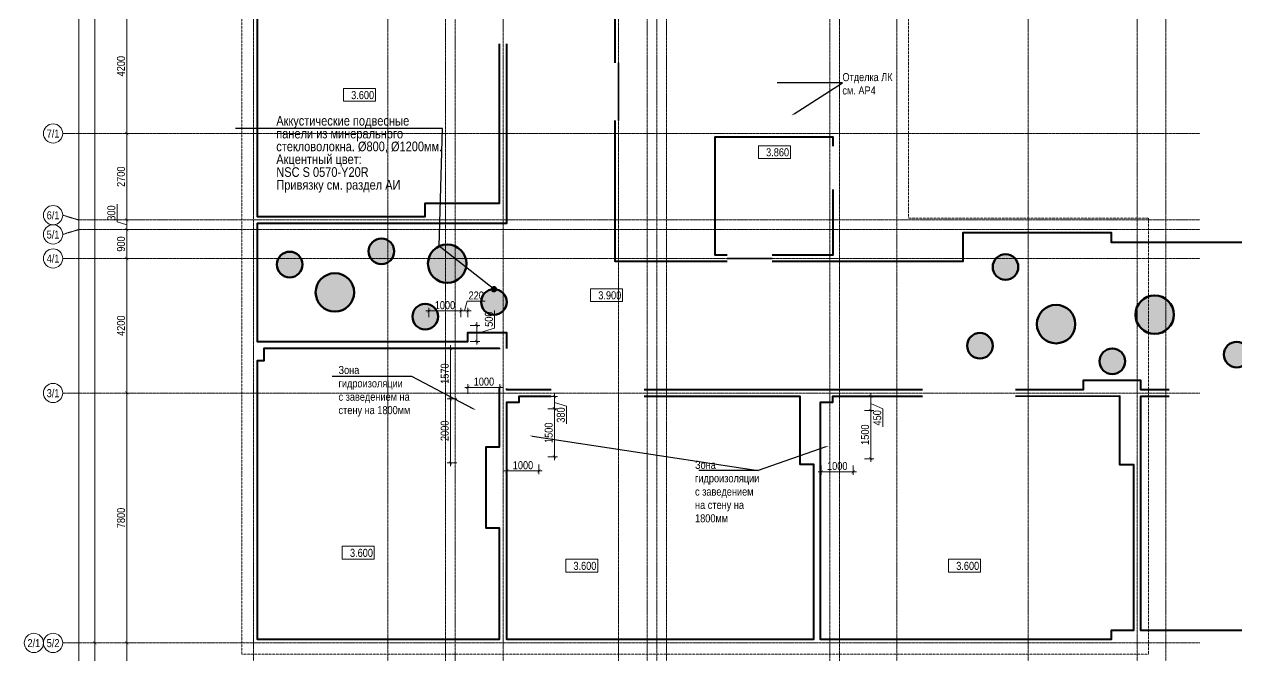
# Model space of a CAD drawing. Header units: millimetres. Extents: x -328335 to 1212475, y -208171 to 164144.
# Drawn here: x -7155 to 30710, y 13101 to 32808 of the extents above; entities that cross this region are included whole.
import ezdxf
from ezdxf import colors
from ezdxf.entities.mleader import LeaderData, LeaderLine
from ezdxf.enums import TextEntityAlignment as Align
from ezdxf.math import Vec2, Vec3

# ---------------------------------------------------------------- set-up
doc = ezdxf.new("R2010")
doc.units = ezdxf.units.MM
doc.header["$LTSCALE"] = 0.5
doc.linetypes.add('CENTER2', pattern=[28.575, 19.05, -3.175, 3.175, -3.175])
doc.linetypes.add('DASHED', pattern=[19.05, 12.7, -6.35])
doc.layers.get('Defpoints').update_dxf_attribs({"color": 140})
for name, color, linetype, lineweight in [('АИ_Плинтус', 3, 'Continuous', 9), ('АИ_Полы', 1, 'Continuous', 9), ('АИ_Полы_размеры', 7, 'Continuous', 5), ('АР6_потолок_отм', 5, 'Continuous', 5), ('АЦ_Бафы', 8, 'Continuous', 0), ('АЦ_Выноски', 7, 'Continuous', 5), ('АЦ_Стены', 8, 'Continuous', 70), ('РД_Оси_размер', 8, 'Continuous', 0)]:
    doc.layers.add(name, color=color, linetype=linetype, lineweight=lineweight)
doc.layers.add('АИ_Т_Профиль', color=2, linetype='Continuous', lineweight=40, true_color=0xffff00)
doc.layers.add('РД_Оси_100', color=7, linetype='Continuous', lineweight=0, true_color=0x525252)
doc.layers.add('АР_Делит', color=120, linetype='Continuous', lineweight=0, plot=False)
doc.styles.add('Arial_Narrow_08', font='ARIALN.TTF', dxfattribs={"width": 0.8})
doc.styles.add('style1', font='ARIALN.TTF')
doc.styles.add('ккк', font='isocpeur.ttf', dxfattribs={"width": 0.85, "oblique": 15})
doc.dimstyles.new('Dim100_ареал', dxfattribs={"dimscale": 100, "dimtxt": 2.5, "dimasz": 1, "dimexe": 1, "dimexo": 1, "dimgap": 0.5, "dimtad": 1, "dimzin": 12, "dimdsep": 46, "dimtxsty": 'style1', "dimblk": 'ARCHTICK', "dimcen": 1, "dimdle": 1, "dimaunit": 1, "dimadec": 0, "dimazin": 3, "dimtfac": 1, "dimtmove": 1, "dimatfit": 3, "dimldrblk": 'OPEN30', "dimfxl": 2, "dimfxlon": 1, "dimtolj": 1, "dimtzin": 0, "dimlwd": 5, "dimlwe": 5, "dimarcsym": 0})

# ---------------------------------------------------------------- blocks, each defined once
blk = doc.blocks.new('A-iden')
at = {"linetype": 'Continuous', "lineweight": 5}
blk.add_circle((0, -4), 3, dxfattribs=at)
at = {"color": 0, "linetype": 'Continuous', "lineweight": 20, "style": 'ккк', "width": 0.85}
blk.add_attdef('ID', text='', height=4, dxfattribs=at).set_placement((0.31, -3.85), align=Align.MIDDLE_CENTER)
blk = doc.blocks.new('_ArchTick')
at = {"color": 0, "linetype": 'ByBlock', "const_width": 0.15}
blk.add_lwpolyline([(-0.5, -0.5), (0.5, 0.5)], dxfattribs=at)
blk = doc.blocks.new('*D527')
at = {"layer": 'Defpoints', "color": 0, "transparency": 16777216}
for p in [(-5455, 134700), (-2955, 134700), (-2955, 0)]:
    blk.add_point(p, dxfattribs=at)
at = {"layer": 'РД_Оси_размер', "color": 0, "lineweight": 5, "transparency": 16777216}
for p, q in [((-5455, -100), (-5455, 134800)), ((-5255, 134700), (-5555, 134700)), ((-5255, 0), (-5555, 0))]:
    blk.add_line(p, q, dxfattribs=at)
at = {"layer": 'РД_Оси_размер', "color": 0, "lineweight": 5, "transparency": 16777216, "xscale": 100, "yscale": 100, "zscale": 100}
for p, rotation in [((-5455, 134700), 90), ((-5455, 0), 270)]:
    blk.add_blockref('_ArchTick', p, dxfattribs=dict(at, rotation=rotation))
at = {"layer": 'РД_Оси_размер', "color": 0, "transparency": 16777216, "insert": (-5633, 67350), "char_height": 250, "attachment_point": 5, "rotation": 90, "style": 'style1'}
blk.add_mtext('\\A1;134700', dxfattribs=at)
blk = doc.blocks.new('_Open30')
at = {"color": 0, "linetype": 'ByBlock', "lineweight": -2}
for p, q in [((-1, 0.27), (0, 0)), ((0, 0), (-1, -0.27)), ((0, 0), (-1, 0))]:
    blk.add_line(p, q, dxfattribs=at)
blk = doc.blocks.new('*D576')
at = {"layer": 'Defpoints', "color": 0, "transparency": 16777216}
for p in [(-3955, 13500), (-3220, 13500), (-2955, 0)]:
    blk.add_point(p, dxfattribs=at)
at = {"layer": 'РД_Оси_размер', "color": 0, "lineweight": 5, "transparency": 16777216}
for p, q in [((-3755, 13500), (-4055, 13500)), ((-3955, -100), (-3955, 13600)), ((-3755, 0), (-4055, 0))]:
    blk.add_line(p, q, dxfattribs=at)
at = {"layer": 'РД_Оси_размер', "color": 0, "lineweight": 5, "transparency": 16777216, "xscale": 100, "yscale": 100, "zscale": 100}
for p, rotation in [((-3955, 13500), 90), ((-3955, 0), 270)]:
    blk.add_blockref('_ArchTick', p, dxfattribs=dict(at, rotation=rotation))
at = {"layer": 'РД_Оси_размер', "color": 0, "transparency": 16777216, "insert": (-4133, 6750), "char_height": 250, "attachment_point": 5, "rotation": 90, "style": 'style1'}
blk.add_mtext('\\A1;13500', dxfattribs=at)
blk = doc.blocks.new('*D577')
at = {"layer": 'Defpoints', "color": 0, "transparency": 16777216}
for p in [(-3955, 21300), (-2955, 21300), (-3220, 13500)]:
    blk.add_point(p, dxfattribs=at)
at = {"layer": 'РД_Оси_размер', "color": 0, "lineweight": 5, "transparency": 16777216}
for p, q in [((-3755, 21300), (-4055, 21300)), ((-3955, 13400), (-3955, 21400)), ((-3755, 13500), (-4055, 13500))]:
    blk.add_line(p, q, dxfattribs=at)
at = {"layer": 'РД_Оси_размер', "color": 0, "lineweight": 5, "transparency": 16777216, "xscale": 100, "yscale": 100, "zscale": 100}
for p, rotation in [((-3955, 21300), 90), ((-3955, 13500), 270)]:
    blk.add_blockref('_ArchTick', p, dxfattribs=dict(at, rotation=rotation))
at = {"layer": 'РД_Оси_размер', "color": 0, "transparency": 16777216, "insert": (-4133, 17400), "char_height": 250, "attachment_point": 5, "rotation": 90, "style": 'style1'}
blk.add_mtext('\\A1;7800', dxfattribs=at)
blk = doc.blocks.new('*D528')
at = {"layer": 'Defpoints', "color": 0, "transparency": 16777216}
for p in [(-3955, 25500), (-2955, 25500), (-2955, 21300)]:
    blk.add_point(p, dxfattribs=at)
at = {"layer": 'РД_Оси_размер', "color": 0, "lineweight": 5, "transparency": 16777216}
for p, q in [((-3755, 25500), (-4055, 25500)), ((-3955, 21200), (-3955, 25600)), ((-3755, 21300), (-4055, 21300))]:
    blk.add_line(p, q, dxfattribs=at)
at = {"layer": 'РД_Оси_размер', "color": 0, "lineweight": 5, "transparency": 16777216, "xscale": 100, "yscale": 100, "zscale": 100}
for p, rotation in [((-3955, 25500), 90), ((-3955, 21300), 270)]:
    blk.add_blockref('_ArchTick', p, dxfattribs=dict(at, rotation=rotation))
at = {"layer": 'РД_Оси_размер', "color": 0, "transparency": 16777216, "insert": (-4133, 23400), "char_height": 250, "attachment_point": 5, "rotation": 90, "style": 'style1'}
blk.add_mtext('\\A1;4200', dxfattribs=at)
blk = doc.blocks.new('*D529')
at = {"layer": 'Defpoints', "color": 0, "transparency": 16777216}
for p in [(-3955, 26400), (-2955, 26400), (-2955, 25500)]:
    blk.add_point(p, dxfattribs=at)
at = {"layer": 'РД_Оси_размер', "color": 0, "lineweight": 5, "transparency": 16777216}
for p, q in [((-3755, 26400), (-4055, 26400)), ((-3955, 25400), (-3955, 26500)), ((-3755, 25500), (-4055, 25500))]:
    blk.add_line(p, q, dxfattribs=at)
at = {"layer": 'РД_Оси_размер', "color": 0, "lineweight": 5, "transparency": 16777216, "xscale": 100, "yscale": 100, "zscale": 100}
for p, rotation in [((-3955, 26400), 90), ((-3955, 25500), 270)]:
    blk.add_blockref('_ArchTick', p, dxfattribs=dict(at, rotation=rotation))
at = {"layer": 'РД_Оси_размер', "color": 0, "transparency": 16777216, "insert": (-4133, 25950), "char_height": 250, "attachment_point": 5, "rotation": 90, "style": 'style1'}
blk.add_mtext('\\A1;900', dxfattribs=at)
blk = doc.blocks.new('*D530')
at = {"layer": 'Defpoints', "color": 0, "transparency": 16777216}
for p in [(-3955, 26700), (-2955, 26700), (-2955, 26400)]:
    blk.add_point(p, dxfattribs=at)
at = {"layer": 'РД_Оси_размер', "color": 0, "lineweight": 5, "transparency": 16777216}
for p, q in [((-4258, 26641), (-4258, 27193)), ((-3955, 26550), (-4258, 26641)), ((-3755, 26700), (-4055, 26700)), ((-3955, 26300), (-3955, 26800)), ((-3755, 26400), (-4055, 26400))]:
    blk.add_line(p, q, dxfattribs=at)
at = {"layer": 'РД_Оси_размер', "color": 0, "lineweight": 5, "transparency": 16777216, "xscale": 100, "yscale": 100, "zscale": 100}
for p, rotation in [((-3955, 26700), 90), ((-3955, 26400), 270)]:
    blk.add_blockref('_ArchTick', p, dxfattribs=dict(at, rotation=rotation))
at = {"layer": 'РД_Оси_размер', "color": 0, "transparency": 16777216, "insert": (-4435, 26917), "char_height": 250, "attachment_point": 5, "rotation": 90, "style": 'style1'}
blk.add_mtext('\\A1;300', dxfattribs=at)
blk = doc.blocks.new('*D531')
at = {"layer": 'Defpoints', "color": 0, "transparency": 16777216}
for p in [(-3955, 29400), (-2955, 29400), (-2955, 26700)]:
    blk.add_point(p, dxfattribs=at)
at = {"layer": 'РД_Оси_размер', "color": 0, "lineweight": 5, "transparency": 16777216}
for p, q in [((-3755, 29400), (-4055, 29400)), ((-3955, 26600), (-3955, 29500)), ((-3755, 26700), (-4055, 26700))]:
    blk.add_line(p, q, dxfattribs=at)
at = {"layer": 'РД_Оси_размер', "color": 0, "lineweight": 5, "transparency": 16777216, "xscale": 100, "yscale": 100, "zscale": 100}
for p, rotation in [((-3955, 29400), 90), ((-3955, 26700), 270)]:
    blk.add_blockref('_ArchTick', p, dxfattribs=dict(at, rotation=rotation))
at = {"layer": 'РД_Оси_размер', "color": 0, "transparency": 16777216, "insert": (-4133, 28050), "char_height": 250, "attachment_point": 5, "rotation": 90, "style": 'style1'}
blk.add_mtext('\\A1;2700', dxfattribs=at)
blk = doc.blocks.new('*D532')
at = {"layer": 'Defpoints', "color": 0, "transparency": 16777216}
for p in [(-3955, 33600), (-2955, 33600), (-2955, 29400)]:
    blk.add_point(p, dxfattribs=at)
at = {"layer": 'РД_Оси_размер', "color": 0, "lineweight": 5, "transparency": 16777216}
for p, q in [((-3955, 29300), (-3955, 33700)), ((-3755, 33600), (-4055, 33600)), ((-3755, 29400), (-4055, 29400))]:
    blk.add_line(p, q, dxfattribs=at)
at = {"layer": 'РД_Оси_размер', "color": 0, "lineweight": 5, "transparency": 16777216, "xscale": 100, "yscale": 100, "zscale": 100}
for p, rotation in [((-3955, 33600), 90), ((-3955, 29400), 270)]:
    blk.add_blockref('_ArchTick', p, dxfattribs=dict(at, rotation=rotation))
at = {"layer": 'РД_Оси_размер', "color": 0, "transparency": 16777216, "insert": (-4133, 31500), "char_height": 250, "attachment_point": 5, "rotation": 90, "style": 'style1'}
blk.add_mtext('\\A1;4200', dxfattribs=at)
blk = doc.blocks.new('*D568')
at = {"layer": 'Defpoints', "color": 0, "transparency": 16777216}
for p in [(-4955, 13500), (-2955, 13500), (-2955, 0)]:
    blk.add_point(p, dxfattribs=at)
at = {"layer": 'РД_Оси_размер', "color": 0, "lineweight": 5, "transparency": 16777216}
for p, q in [((-4755, 13500), (-5055, 13500)), ((-4955, -100), (-4955, 13600)), ((-4755, 0), (-5055, 0))]:
    blk.add_line(p, q, dxfattribs=at)
at = {"layer": 'РД_Оси_размер', "color": 0, "lineweight": 5, "transparency": 16777216, "xscale": 100, "yscale": 100, "zscale": 100}
for p, rotation in [((-4955, 13500), 90), ((-4955, 0), 270)]:
    blk.add_blockref('_ArchTick', p, dxfattribs=dict(at, rotation=rotation))
at = {"layer": 'РД_Оси_размер', "color": 0, "transparency": 16777216, "insert": (-5133, 6750), "char_height": 250, "attachment_point": 5, "rotation": 90, "style": 'style1'}
blk.add_mtext('\\A1;13500', dxfattribs=at)
blk = doc.blocks.new('*D569')
at = {"layer": 'Defpoints', "color": 0, "transparency": 16777216}
for p in [(-4955, 63900), (-2955, 63900), (-2955, 13500)]:
    blk.add_point(p, dxfattribs=at)
at = {"layer": 'РД_Оси_размер', "color": 0, "lineweight": 5, "transparency": 16777216}
for p, q in [((-4955, 13400), (-4955, 64000)), ((-4755, 63900), (-5055, 63900)), ((-4755, 13500), (-5055, 13500))]:
    blk.add_line(p, q, dxfattribs=at)
at = {"layer": 'РД_Оси_размер', "color": 0, "lineweight": 5, "transparency": 16777216, "xscale": 100, "yscale": 100, "zscale": 100}
for p, rotation in [((-4955, 63900), 90), ((-4955, 13500), 270)]:
    blk.add_blockref('_ArchTick', p, dxfattribs=dict(at, rotation=rotation))
at = {"layer": 'РД_Оси_размер', "color": 0, "transparency": 16777216, "insert": (-5133, 38700), "char_height": 250, "attachment_point": 5, "rotation": 90, "style": 'style1'}
blk.add_mtext('\\A1;50400', dxfattribs=at)
blk = doc.blocks.new('Отметка_план')
at = {"color": 7, "lineweight": 5}
blk.add_lwpolyline([(0, 0), (10, 0), (10, 4), (0, 4)], close=True, dxfattribs=at)
at = {"style": 'Arial_Narrow_08', "width": 0.8}
blk.add_attdef('OTMG', text='', height=2.5, dxfattribs=at).set_placement((9.06, 0.7), align=Align.RIGHT)
blk = doc.blocks.new('*D610')
at = {"layer": 'Defpoints', "color": 0, "transparency": 16777216}
for p in [(7900, 20809), (7900, 19309), (9401, 19309)]:
    blk.add_point(p, dxfattribs=at)
at = {"layer": 'АИ_Полы_размеры', "color": 0, "lineweight": 5, "transparency": 16777216}
for p, q in [((9401, 20909), (9401, 19209)), ((9201, 20809), (9501, 20809)), ((9201, 19309), (9501, 19309))]:
    blk.add_line(p, q, dxfattribs=at)
at = {"layer": 'АИ_Полы_размеры', "color": 0, "lineweight": 5, "transparency": 16777216, "xscale": 100, "yscale": 100, "zscale": 100}
for p, rotation in [((9401, 20809), 90), ((9401, 19309), 270)]:
    blk.add_blockref('_ArchTick', p, dxfattribs=dict(at, rotation=rotation))
at = {"layer": 'АИ_Полы_размеры', "color": 0, "transparency": 16777216, "insert": (9223, 20059), "char_height": 250, "attachment_point": 5, "rotation": 90, "style": 'style1'}
blk.add_mtext('\\A1;1500', dxfattribs=at)
blk = doc.blocks.new('*D611')
at = {"layer": 'Defpoints', "color": 0, "transparency": 16777216}
for p in [(7920, 19310), (8920, 19310), (8920, 18867)]:
    blk.add_point(p, dxfattribs=at)
at = {"layer": 'АИ_Полы_размеры', "color": 0, "lineweight": 5, "transparency": 16777216}
for p, q in [((7920, 19067), (7920, 18767)), ((8920, 19067), (8920, 18767)), ((7820, 18867), (9020, 18867))]:
    blk.add_line(p, q, dxfattribs=at)
at = {"layer": 'АИ_Полы_размеры', "color": 0, "lineweight": 5, "transparency": 16777216, "xscale": 100, "yscale": 100, "zscale": 100, "rotation": 180}
blk.add_blockref('_ArchTick', (7920, 18867), dxfattribs=at)
at = {"layer": 'АИ_Полы_размеры', "color": 0, "lineweight": 5, "transparency": 16777216, "xscale": 100, "yscale": 100, "zscale": 100}
blk.add_blockref('_ArchTick', (8920, 18867), dxfattribs=at)
at = {"layer": 'АИ_Полы_размеры', "color": 0, "transparency": 16777216, "insert": (8420, 19045), "char_height": 250, "attachment_point": 5, "style": 'style1'}
blk.add_mtext('\\A1;1000', dxfattribs=at)
blk = doc.blocks.new('*D618')
at = {"layer": 'Defpoints', "color": 0, "transparency": 16777216}
for p in [(6700, 21120), (6154, 19120), (6700, 19120)]:
    blk.add_point(p, dxfattribs=at)
at = {"layer": 'АИ_Полы_размеры', "color": 0, "lineweight": 5, "transparency": 16777216}
for p, q in [((6154, 21220), (6154, 19020)), ((6354, 21120), (6054, 21120)), ((6354, 19120), (6054, 19120))]:
    blk.add_line(p, q, dxfattribs=at)
at = {"layer": 'АИ_Полы_размеры', "color": 0, "lineweight": 5, "transparency": 16777216, "xscale": 100, "yscale": 100, "zscale": 100}
for p, rotation in [((6154, 21120), 90), ((6154, 19120), 270)]:
    blk.add_blockref('_ArchTick', p, dxfattribs=dict(at, rotation=rotation))
at = {"layer": 'АИ_Полы_размеры', "color": 0, "transparency": 16777216, "insert": (5976, 20120), "char_height": 250, "attachment_point": 5, "rotation": 90, "style": 'style1'}
blk.add_mtext('\\A1;2000', dxfattribs=at)
blk = doc.blocks.new('*D619')
at = {"layer": 'Defpoints', "color": 0, "transparency": 16777216}
for p in [(7700, 21476), (6700, 19620), (7700, 19620)]:
    blk.add_point(p, dxfattribs=at)
at = {"layer": 'АИ_Полы_размеры', "color": 0, "lineweight": 5, "transparency": 16777216}
for p, q in [((6600, 21476), (7800, 21476)), ((6700, 21276), (6700, 21576)), ((7700, 21276), (7700, 21576))]:
    blk.add_line(p, q, dxfattribs=at)
at = {"layer": 'АИ_Полы_размеры', "color": 0, "lineweight": 5, "transparency": 16777216, "xscale": 100, "yscale": 100, "zscale": 100, "rotation": 180}
blk.add_blockref('_ArchTick', (6700, 21476), dxfattribs=at)
at = {"layer": 'АИ_Полы_размеры', "color": 0, "lineweight": 5, "transparency": 16777216, "xscale": 100, "yscale": 100, "zscale": 100}
blk.add_blockref('_ArchTick', (7700, 21476), dxfattribs=at)
at = {"layer": 'АИ_Полы_размеры', "color": 0, "transparency": 16777216, "insert": (7200, 21654), "char_height": 250, "attachment_point": 5, "style": 'style1'}
blk.add_mtext('\\A1;1000', dxfattribs=at)
blk = doc.blocks.new('*D605')
at = {"layer": 'Defpoints', "color": 0, "transparency": 16777216}
for p in [(6483, 23863), (5483, 22910), (6483, 22910)]:
    blk.add_point(p, dxfattribs=at)
at = {"layer": 'АИ_Полы_размеры', "color": 0, "lineweight": 5, "transparency": 16777216}
for p, q in [((5383, 23863), (6583, 23863)), ((5483, 23663), (5483, 23963)), ((6483, 23663), (6483, 23963))]:
    blk.add_line(p, q, dxfattribs=at)
at = {"layer": 'АИ_Полы_размеры', "color": 0, "lineweight": 5, "transparency": 16777216, "xscale": 100, "yscale": 100, "zscale": 100, "rotation": 180}
blk.add_blockref('_ArchTick', (5483, 23863), dxfattribs=at)
at = {"layer": 'АИ_Полы_размеры', "color": 0, "lineweight": 5, "transparency": 16777216, "xscale": 100, "yscale": 100, "zscale": 100}
blk.add_blockref('_ArchTick', (6483, 23863), dxfattribs=at)
at = {"layer": 'АИ_Полы_размеры', "color": 0, "transparency": 16777216, "insert": (5983, 24040), "char_height": 250, "attachment_point": 5, "style": 'style1'}
blk.add_mtext('\\A1;1000', dxfattribs=at)
blk = doc.blocks.new('*D606')
at = {"layer": 'Defpoints', "color": 0, "transparency": 16777216}
for p in [(6483, 23410), (6975, 23410), (6483, 22910)]:
    blk.add_point(p, dxfattribs=at)
at = {"layer": 'АИ_Полы_размеры', "color": 0, "lineweight": 5, "transparency": 16777216}
for p, q in [((7533, 23327), (7533, 23880)), ((6975, 22810), (6975, 23510)), ((6775, 23410), (7075, 23410)), ((6975, 23160), (7533, 23327)), ((6775, 22910), (7075, 22910))]:
    blk.add_line(p, q, dxfattribs=at)
at = {"layer": 'АИ_Полы_размеры', "color": 0, "lineweight": 5, "transparency": 16777216, "xscale": 100, "yscale": 100, "zscale": 100}
for p, rotation in [((6975, 23410), 90), ((6975, 22910), 270)]:
    blk.add_blockref('_ArchTick', p, dxfattribs=dict(at, rotation=rotation))
at = {"layer": 'АИ_Полы_размеры', "color": 0, "transparency": 16777216, "insert": (7356, 23604), "char_height": 250, "attachment_point": 5, "rotation": 90, "style": 'style1'}
blk.add_mtext('\\A1;500', dxfattribs=at)
blk = doc.blocks.new('*D603')
at = {"layer": 'Defpoints', "color": 0, "transparency": 16777216}
for p in [(18700, 20750), (19280, 20750), (18700, 19250)]:
    blk.add_point(p, dxfattribs=at)
at = {"layer": 'АИ_Полы_размеры', "color": 0, "lineweight": 5, "transparency": 16777216}
for p, q in [((19280, 19150), (19280, 20850)), ((19080, 20750), (19380, 20750)), ((19080, 19250), (19380, 19250))]:
    blk.add_line(p, q, dxfattribs=at)
at = {"layer": 'АИ_Полы_размеры', "color": 0, "lineweight": 5, "transparency": 16777216, "xscale": 100, "yscale": 100, "zscale": 100}
for p, rotation in [((19280, 20750), 90), ((19280, 19250), 270)]:
    blk.add_blockref('_ArchTick', p, dxfattribs=dict(at, rotation=rotation))
at = {"layer": 'АИ_Полы_размеры', "color": 0, "transparency": 16777216, "insert": (19102, 20000), "char_height": 250, "attachment_point": 5, "rotation": 90, "style": 'style1'}
blk.add_mtext('\\A1;1500', dxfattribs=at)
blk = doc.blocks.new('*D604')
at = {"layer": 'Defpoints', "color": 0, "transparency": 16777216}
for p in [(17734, 20824), (18734, 20824), (17734, 18842)]:
    blk.add_point(p, dxfattribs=at)
at = {"layer": 'АИ_Полы_размеры', "color": 0, "lineweight": 5, "transparency": 16777216}
for p, q in [((17734, 19042), (17734, 18742)), ((18734, 19042), (18734, 18742)), ((18834, 18842), (17634, 18842))]:
    blk.add_line(p, q, dxfattribs=at)
at = {"layer": 'АИ_Полы_размеры', "color": 0, "lineweight": 5, "transparency": 16777216, "xscale": 100, "yscale": 100, "zscale": 100, "rotation": 180}
blk.add_blockref('_ArchTick', (17734, 18842), dxfattribs=at)
at = {"layer": 'АИ_Полы_размеры', "color": 0, "lineweight": 5, "transparency": 16777216, "xscale": 100, "yscale": 100, "zscale": 100}
blk.add_blockref('_ArchTick', (18734, 18842), dxfattribs=at)
at = {"layer": 'АИ_Полы_размеры', "color": 0, "transparency": 16777216, "insert": (18234, 19020), "char_height": 250, "attachment_point": 5, "style": 'style1'}
blk.add_mtext('\\A1;1000', dxfattribs=at)
blk = doc.blocks.new('*D624')
at = {"layer": 'Defpoints', "color": 0, "transparency": 16777216}
for p in [(18700, 21200), (19280, 21200), (18700, 20750)]:
    blk.add_point(p, dxfattribs=at)
at = {"layer": 'АИ_Полы_размеры', "color": 0, "lineweight": 5, "transparency": 16777216}
for p, q in [((19280, 20650), (19280, 21300)), ((19080, 21200), (19380, 21200)), ((19280, 20975), (19660, 20805)), ((19080, 20750), (19380, 20750)), ((19660, 20805), (19660, 20244))]:
    blk.add_line(p, q, dxfattribs=at)
at = {"layer": 'АИ_Полы_размеры', "color": 0, "lineweight": 5, "transparency": 16777216, "xscale": 100, "yscale": 100, "zscale": 100}
for p, rotation in [((19280, 21200), 90), ((19280, 20750), 270)]:
    blk.add_blockref('_ArchTick', p, dxfattribs=dict(at, rotation=rotation))
at = {"layer": 'АИ_Полы_размеры', "color": 0, "transparency": 16777216, "insert": (19483, 20524), "char_height": 250, "attachment_point": 5, "rotation": 90, "style": 'style1'}
blk.add_mtext('\\A1;450', dxfattribs=at)
blk = doc.blocks.new('*D639')
at = {"layer": 'Defpoints', "color": 0, "transparency": 16777216}
for p in [(6700, 23863), (6483, 22910), (6700, 22910)]:
    blk.add_point(p, dxfattribs=at)
at = {"layer": 'АИ_Полы_размеры', "color": 0, "lineweight": 5, "transparency": 16777216}
for p, q in [((6383, 23863), (6800, 23863)), ((6483, 23663), (6483, 23963)), ((6592, 23863), (6682, 24165)), ((6682, 24165), (7238, 24165)), ((6700, 23663), (6700, 23963))]:
    blk.add_line(p, q, dxfattribs=at)
at = {"layer": 'АИ_Полы_размеры', "color": 0, "lineweight": 5, "transparency": 16777216, "xscale": 100, "yscale": 100, "zscale": 100, "rotation": 180}
blk.add_blockref('_ArchTick', (6483, 23863), dxfattribs=at)
at = {"layer": 'АИ_Полы_размеры', "color": 0, "lineweight": 5, "transparency": 16777216, "xscale": 100, "yscale": 100, "zscale": 100}
blk.add_blockref('_ArchTick', (6700, 23863), dxfattribs=at)
at = {"layer": 'АИ_Полы_размеры', "color": 0, "transparency": 16777216, "insert": (6960, 24343), "char_height": 250, "attachment_point": 5, "style": 'style1'}
blk.add_mtext('\\A1;220', dxfattribs=at)
blk = doc.blocks.new('*D640')
at = {"layer": 'Defpoints', "color": 0, "transparency": 16777216}
for p in [(6154, 22690), (6700, 22690), (6700, 21120)]:
    blk.add_point(p, dxfattribs=at)
at = {"layer": 'АИ_Полы_размеры', "color": 0, "lineweight": 5, "transparency": 16777216}
for p, q in [((6154, 21020), (6154, 22790)), ((6354, 22690), (6054, 22690)), ((6354, 21120), (6054, 21120))]:
    blk.add_line(p, q, dxfattribs=at)
at = {"layer": 'АИ_Полы_размеры', "color": 0, "lineweight": 5, "transparency": 16777216, "xscale": 100, "yscale": 100, "zscale": 100}
for p, rotation in [((6154, 22690), 90), ((6154, 21120), 270)]:
    blk.add_blockref('_ArchTick', p, dxfattribs=dict(at, rotation=rotation))
at = {"layer": 'АИ_Полы_размеры', "color": 0, "transparency": 16777216, "insert": (5976, 21905), "char_height": 250, "attachment_point": 5, "rotation": 90, "style": 'style1'}
blk.add_mtext('\\A1;1570', dxfattribs=at)
blk = doc.blocks.new('*D641')
at = {"layer": 'Defpoints', "color": 0, "transparency": 16777216}
for p in [(8920, 21190), (9401, 21190), (8920, 20810)]:
    blk.add_point(p, dxfattribs=at)
at = {"layer": 'АИ_Полы_размеры', "color": 0, "lineweight": 5, "transparency": 16777216}
for p, q in [((9401, 20710), (9401, 21290)), ((9201, 21190), (9501, 21190)), ((9401, 21000), (9781, 20889)), ((9781, 20889), (9781, 20337)), ((9201, 20810), (9501, 20810))]:
    blk.add_line(p, q, dxfattribs=at)
at = {"layer": 'АИ_Полы_размеры', "color": 0, "lineweight": 5, "transparency": 16777216, "xscale": 100, "yscale": 100, "zscale": 100}
for p, rotation in [((9401, 21190), 90), ((9401, 20810), 270)]:
    blk.add_blockref('_ArchTick', p, dxfattribs=dict(at, rotation=rotation))
at = {"layer": 'АИ_Полы_размеры', "color": 0, "transparency": 16777216, "insert": (9603, 20613), "char_height": 250, "attachment_point": 5, "rotation": 90, "style": 'style1'}
blk.add_mtext('\\A1;380', dxfattribs=at)
blk = doc.blocks.new('Баф_ж2_1200')
at = {"layer": 'АЦ_Стены', "true_color": 0xfdb230}
h = blk.add_hatch(color=40, dxfattribs=at)
h.dxf.hatch_style = 1
h.paths.add_polyline_path([(600, 0, 1), (-600, 0, 1)])
at = {"layer": 'АЦ_Стены', "color": 40, "true_color": 0xfdb230}
blk.add_circle((0, 0), 600, dxfattribs=at)
blk = doc.blocks.new('Баф_ж2_800')
at = {"layer": 'АЦ_Стены', "true_color": 0xfdb230}
h = blk.add_hatch(color=40, dxfattribs=at)
h.dxf.hatch_style = 1
h.paths.add_polyline_path([(400, 0, 1), (-400, 0, 1)])
at = {"layer": 'АЦ_Стены', "color": 40, "true_color": 0xfdb230}
blk.add_circle((0, 0), 400, dxfattribs=at)
blk = doc.blocks.new('_Dot')
at = {"color": 0, "linetype": 'ByBlock', "lineweight": -2}
blk.add_line((-0.5, 0), (-1, 0), dxfattribs=at)
at = {"color": 0, "linetype": 'ByBlock', "const_width": 0.5}
blk.add_lwpolyline([(-0.25, 0, 1), (0.25, 0, 1)], format="xyb", close=True, dxfattribs=at)
blk = doc.blocks.new('2200_АР_ОСИ_3эт_100_6.02.25')
at = {"layer": 'АР_Делит', "color": 5, "linetype": 'DASHED'}
blk.add_lwpolyline([(114955, 135155), (114955, -355), (93595.036, -355), (93595.036, 13855), (94145, 13855), (94145, 68320), (66055, 68320), (66055, 13857.73), (83455, 13857.73), (83455, -355), (45245, -355), (45245, 13145), (44695, 13145), (44695, 26755), (45245, 26755), (45245, 68320), (20455, 68320), (20455, 26755), (27955, 26755), (27955, 13145), (-355, 13145), (-355, 100855)], dxfattribs=at)
at = {"layer": 'РД_Оси_100', "color": 8, "linetype": 'CENTER2', "true_color": 0x808080}
for p, q in [((0, -6155), (0, 139938.679)), ((4200, -6155), (4200, 139938.679)), ((20100, -6155), (20100, 139938.679)), ((24200, -6155), (24200, 139938.679)), ((27600, -6155), (27600, 139938.679)), ((29555, 29400), (-5954.958, 29400)), ((-5954.958, 21300), (29555, 21300)), ((-5954.958, 13500), (29555, 13500))]:
    blk.add_line(p, q, dxfattribs=at)
for points in [[(5849.555, 139938.679), (6000, 139538.679), (6000, -6194.559)], [(6300, -6195.83), (6300, 139538.679), (6450, 139938.679)], [(7800, -6155), (7800, 139938.679)], [(11400, 139938.679), (11400, -6155)], [(12000.12, -6155), (12300, -5755), (12300, 139538.679), (12000, 139938.679)], [(12600, -6155), (12600, 139938.679)], [(13200, -6155), (12900, -5755), (12900, 139538.679), (13220.167, 139939.357)], [(17850, 139938.679), (18000, 139538.679), (18000, -6194.092)], [(18300, -6196.31), (18300, 139538.679), (18450, 139938.679)], [(28500, -6155), (28500, 139938.679)], [(29555, 26700), (-5454.958, 26700), (-5954.958, 26850)], [(29555, 26400), (-5454.958, 26400), (-5954.958, 26250)], [(29555, 25500), (-5954.958, 25500)]]:
    blk.add_lwpolyline(points, dxfattribs=at)
at = {"layer": 'РД_Оси_100', "color": 0}
ref = blk.add_blockref('A-iden', (-6254.958, 29800), dxfattribs=dict(at, xscale=100, yscale=100, zscale=100))
ref.add_attrib('ID', '7/1', dxfattribs={"layer": '0', "linetype": 'Continuous', "height": 250, "style": 'style1'}).set_placement((-6254.958, 29400), align=Align.MIDDLE)
ref = blk.add_blockref('A-iden', (-6254.958, 27250), dxfattribs=dict(at, xscale=100, yscale=100, zscale=100))
ref.add_attrib('ID', '6/1', dxfattribs={"layer": '0', "linetype": 'Continuous', "height": 250, "style": 'style1'}).set_placement((-6254.958, 26850), align=Align.MIDDLE)
ref = blk.add_blockref('A-iden', (-6254.957, 26650), dxfattribs=dict(at, xscale=100, yscale=100, zscale=100))
ref.add_attrib('ID', '5/1', dxfattribs={"layer": '0', "linetype": 'Continuous', "height": 250, "style": 'style1'}).set_placement((-6254.957, 26250), align=Align.MIDDLE)
ref = blk.add_blockref('A-iden', (-6254.958, 25900), dxfattribs=dict(at, xscale=100, yscale=100, zscale=100))
ref.add_attrib('ID', '4/1', dxfattribs={"layer": '0', "linetype": 'Continuous', "height": 250, "style": 'style1'}).set_placement((-6254.958, 25500), align=Align.MIDDLE)
ref = blk.add_blockref('A-iden', (-6254.958, 21700), dxfattribs=dict(at, xscale=100, yscale=100, zscale=100))
ref.add_attrib('ID', '3/1', dxfattribs={"layer": '0', "linetype": 'Continuous', "height": 250, "style": 'style1'}).set_placement((-6254.958, 21300), align=Align.MIDDLE)
ref = blk.add_blockref('A-iden', (-6854.958, 13900), dxfattribs=dict(at, xscale=100, yscale=100, zscale=100))
ref.add_attrib('ID', '2/1', dxfattribs={"layer": '0', "linetype": 'Continuous', "height": 250, "style": 'style1'}).set_placement((-6854.958, 13500), align=Align.MIDDLE)
ref = blk.add_blockref('A-iden', (-6254.958, 13900), dxfattribs=dict(at, xscale=100, yscale=100, zscale=100))
ref.add_attrib('ID', '5/2', dxfattribs={"layer": '0', "linetype": 'Continuous', "height": 250, "style": 'style1'}).set_placement((-6254.958, 13500), align=Align.MIDDLE)
at = {"layer": 'РД_Оси_размер'}
for base, p1, p2, picture, middle in [((-5454.958, 134700), (-2954.958, 0), (-2954.958, 134700), '*D527', (-5632.601, 67350)), ((-4954.958, 63900), (-2954.958, 13500), (-2954.958, 63900), '*D569', (-5132.601, 38700)), ((-3954.958, 33600), (-2954.958, 29400), (-2954.958, 33600), '*D532', (-4132.601, 31500)), ((-3954.958, 29400), (-2954.958, 26700), (-2954.958, 29400), '*D531', (-4132.601, 28050)), ((-3954.958, 26700), (-2954.958, 26400), (-2954.958, 26700), '*D530', (-4435.244, 26690.793)), ((-3954.958, 26400), (-2954.958, 25500), (-2954.958, 26400), '*D529', (-4132.601, 25950)), ((-3954.958, 25500), (-2954.958, 21300), (-2954.958, 25500), '*D528', (-4132.601, 23400)), ((-3954.958, 21300), (-3220.264, 13500), (-2954.958, 21300), '*D577', (-4132.601, 17400)), ((-4954.958, 13500), (-2954.958, 0), (-2954.958, 13500), '*D568', (-5132.601, 6750)), ((-3954.958, 13500), (-2954.958, 0), (-3220.264, 13500), '*D576', (-4132.601, 6750))]:
    dim = blk.add_linear_dim(base=base, p1=p1, p2=p2, angle=90, dimstyle='Dim100_ареал', dxfattribs=at)
    dim.commit()
    dim.dimension.update_dxf_attribs({"geometry": picture, "text_midpoint": middle})

msp = doc.modelspace()

# ---------------------------------------------------------------- linework, layer by layer
at = {"layer": 'АИ_Плинтус', "color": 24, "linetype": 'ByBlock', "lineweight": 40, "true_color": 0xa52900}
for points in [[(7690, 35100), (7690, 35900), (340.115, 35899.964), (339.885, 35330.036), (120, 35330.024), (120, 26809.995), (5370, 26809.997), (5370, 27230.002), (7690, 27230), (7689.999, 32200)], [(11299.963, 31600), (11299.963, 33939.286), (12190, 33940.51), (12190, 34500)], [(7910, 32200), (7910, 26589.998), (120, 26589.992), (120, 23450), (120, 22909.948), (340.343, 22910), (6699.787, 22910.011), (6700.213, 23189.988), (7900.776, 23189.978), (7900.349, 22690)], [(14800, 25400), (11300, 25400), (11300, 29800)], [(45500, 24200), (45500, 25999.999), (26800, 26000), (26800, 26300), (22160, 26300.429), (22160, 25400.429), (16200, 25400)], [(7690, 22671.48), (7690, 22690), (330, 22690), (330, 22299.35), (120, 22299.35), (120, 13620), (7690, 13620), (7690, 17080), (7270, 17080), (7270, 19620), (7690, 19620), (7690, 21440)], [(7900, 21440), (7900, 21410), (9301, 21410)], [(12200, 21410), (20900, 21410)], [(9300, 21190), (8290.819, 21190), (8291, 21000), (7910, 21000), (7910, 13620), (17500, 13620), (17500, 19070), (17080, 19070), (17080, 21190), (13120, 21190), (13120, 21190), (12830, 21190), (12830, 21190), (12200, 21190)], [(20900, 21190), (18089.258, 21190), (18089.258, 21000), (17700, 21000), (17700, 13620), (26800, 13620), (26800, 13900), (27500, 13900), (27500, 19060.53), (27060, 19060.53), (27060, 21200), (23800, 21190)], [(28600, 21190), (27700, 21190), (27700, 13900), (45500, 13900), (45500, 21047.55), (44950, 21047.55), (44950, 21190), (40400, 21190)]]:
    msp.add_lwpolyline(points, dxfattribs=at)
at = {"layer": 'АИ_Плинтус', "color": 160, "linetype": 'ByBlock', "lineweight": 40, "true_color": 0x003fff}
for points in [[(14800, 25600), (14420, 25600), (14420, 29300), (18100, 29300), (18100, 29000)], [(18100, 27650), (18100, 25600), (16200, 25600)]]:
    msp.add_lwpolyline(points, dxfattribs=at)
at = {"layer": 'АИ_Плинтус', "color": 24, "linetype": 'ByBlock', "lineweight": 40, "true_color": 0xa52900, "transparency": 33554653}
msp.add_lwpolyline([(23800, 21410), (25920.609, 21410), (25920.609, 21700), (27700, 21700), (27700, 21410), (28600, 21410)], dxfattribs=at)
at = {"layer": 'АИ_Т_Профиль', "linetype": 'ByBlock', "lineweight": 35}
for points in [[(11400, 29800), (11400, 31600)], [(14800, 25500), (16200, 25500)]]:
    msp.add_lwpolyline(points, dxfattribs=at)

# ---------------------------------------------------------------- block references
at = {"layer": 'АР6_потолок_отм'}
ref = msp.add_blockref('Отметка_план', (2813.434, 30403.289), dxfattribs=dict(at, xscale=100, yscale=100, zscale=100))
ref.add_attrib('OTMG', '3.600', dxfattribs={"layer": '0', "color": 0, "height": 250, "style": 'style1'}).set_placement((3770.852, 30723.105), align=Align.TOP_RIGHT)
ref = msp.add_blockref('Отметка_план', (15771.961, 28618.12), dxfattribs=dict(at, xscale=100, yscale=100, zscale=100))
ref.add_attrib('OTMG', '3.860', dxfattribs={"layer": '0', "color": 0, "height": 250, "style": 'style1'}).set_placement((16729.379, 28937.936), align=Align.TOP_RIGHT)
ref = msp.add_blockref('Отметка_план', (10531.4, 24155.656), dxfattribs=dict(at, xscale=100, yscale=100, zscale=100))
ref.add_attrib('OTMG', '3.900', dxfattribs={"layer": '0', "color": 0, "height": 250, "style": 'style1'}).set_placement((11488.818, 24475.472), align=Align.TOP_RIGHT)
ref = msp.add_blockref('Отметка_план', (2777.104, 16117.313), dxfattribs=dict(at, xscale=100, yscale=100, zscale=100))
ref.add_attrib('OTMG', '3.600', dxfattribs={"layer": '0', "color": 0, "height": 250, "style": 'style1'}).set_placement((3734.522, 16437.13), align=Align.TOP_RIGHT)
ref = msp.add_blockref('Отметка_план', (9754.278, 15710.533), dxfattribs=dict(at, xscale=100, yscale=100, zscale=100))
ref.add_attrib('OTMG', '3.600', dxfattribs={"layer": '0', "color": 0, "height": 250, "style": 'style1'}).set_placement((10711.696, 16030.349), align=Align.TOP_RIGHT)
ref = msp.add_blockref('Отметка_план', (21708.716, 15710.533), dxfattribs=dict(at, xscale=100, yscale=100, zscale=100))
ref.add_attrib('OTMG', '3.600', dxfattribs={"layer": '0', "color": 0, "height": 250, "style": 'style1'}).set_placement((22666.134, 16030.349), align=Align.TOP_RIGHT)
at = {"layer": 'АЦ_Бафы', "transparency": 33554653}
for name, p in [('Баф_ж2_800', (3999.303, 25722.247)), ('Баф_ж2_1200', (6052.822, 25337.06)), ('Баф_ж2_800', (1134.168, 25309.33)), ('Баф_ж2_800', (23488.659, 25231.84)), ('Баф_ж2_1200', (2545.304, 24439.951)), ('Баф_ж2_800', (7512.117, 24140.132)), ('Баф_ж2_1200', (28146.628, 23743.905)), ('Баф_ж2_800', (5367.341, 23683.467)), ('Баф_ж2_1200', (25068.272, 23448.791)), ('Баф_ж2_800', (22689.383, 22775.301)), ('Баф_ж2_800', (30706.992, 22499.719)), ('Баф_ж2_800', (26823.362, 22289.42))]:
    msp.add_blockref(name, p, dxfattribs=at)
at = {"layer": 'РД_Оси_100'}
msp.add_blockref('2200_АР_ОСИ_3эт_100_6.02.25', (0, 0), dxfattribs=at)

# ---------------------------------------------------------------- dimensions: what is measured, and where the dimension line sits
at = {"layer": 'АИ_Полы_размеры'}
dim = msp.add_linear_dim(base=(6700, 23862.609), p1=(6483.134, 22910), p2=(6700, 22910), text='220', dimstyle='Dim100_ареал', dxfattribs=at)
dim.commit()
dim.dimension.update_dxf_attribs({"geometry": '*D639', "text_midpoint": (6732.36, 24342.896)})
for base, p1, p2, picture, middle in [((6483.134, 23862.609), (5483.134, 22910), (6483.134, 22910), '*D605', (5983.134, 24040.252)), ((7700, 21476.082), (6700, 19620), (7700, 19620), '*D619', (7200, 21653.725)), ((8919.998, 18867.231), (7919.998, 19309.595), (8919.998, 19309.595), '*D611', (8419.998, 19044.874))]:
    dim = msp.add_linear_dim(base=base, p1=p1, p2=p2, dimstyle='Dim100_ареал', dxfattribs=at)
    dim.commit()
    dim.dimension.update_dxf_attribs({"geometry": picture, "text_midpoint": middle})
for base, p1, p2, angle, picture, middle in [((6975.498, 23410), (6483.134, 22910), (6483.134, 23410), 90, '*D606', (7355.784, 23377.379)), ((6153.915, 22690), (6700, 21120), (6700, 22690), 90, '*D640', (5976.272, 21905)), ((6153.915, 19120), (6700, 21120), (6700, 19120), 270, '*D618', (5976.272, 20120)), ((9400.613, 19309.303), (7900, 20809.303), (7900, 19309.303), 270, '*D610', (9222.97, 20059.303)), ((19280.065, 20750), (18700, 19250), (18700, 20750), 90, '*D603', (19102.421, 20000)), ((17733.98, 18842.364), (18733.98, 20824.453), (17733.98, 20824.453), 180, '*D604', (18233.98, 19020.007))]:
    dim = msp.add_linear_dim(base=base, p1=p1, p2=p2, angle=angle, dimstyle='Dim100_ареал', dxfattribs=at)
    dim.commit()
    dim.dimension.update_dxf_attribs({"geometry": picture, "text_midpoint": middle})
dim = msp.add_linear_dim(base=(9400.613, 21190), p1=(8919.998, 20809.595), p2=(8919.998, 21190), angle=90, text='380', dimstyle='Dim100_ареал', dxfattribs=at)
dim.commit()
dim.dimension.update_dxf_attribs({"geometry": '*D641', "text_midpoint": (9780.9, 20838.977), "dimtype": 160})
dim = msp.add_linear_dim(base=(19280.065, 21200), p1=(18700, 20750), p2=(18700, 21200), angle=90, dimstyle='Dim100_ареал', dxfattribs=at)
dim.commit()
dim.dimension.update_dxf_attribs({"geometry": '*D624', "text_midpoint": (19660.351, 20754.636), "dimtype": 160})

# ---------------------------------------------------------------- leaders
at = {"layer": 'АИ_Полы', "color": 7, "lineweight": 0}
ml = msp.add_multileader_mtext('Standard', dxfattribs=at)
ml.set_content('Отделка ЛК \\Pсм. АР4', color=7, style='style1')
ml.set_leader_properties()
ml.build(insert=Vec2(0, 0))
ml.multileader.update_dxf_attribs({"text_left_attachment_type": 6, "text_right_attachment_type": 6, "dogleg_length": 0.36, "arrow_head_size": 100})
ctx = ml.context
ctx.base_point, ctx.char_height, ctx.arrow_head_size, ctx.landing_gap_size, ctx.plane_origin = Vec3(18395.448, 30983.614), 250, 100, 0, Vec3(90755.881, 12278.009)
ctx.left_attachment, ctx.right_attachment = 6, 6
notes = []
notes.append((ctx, [(0, (1, 1, 0), (18395.088, 30983.614), (1, 0), 0.36, [(1, [(16800, 29959.315)], 0, [])])]))
ctx.mtext.insert, ctx.mtext.width, ctx.mtext.defined_height, ctx.mtext.flow_direction = Vec3(18395.448, 31283.614), 2384.53574, 799.326, 5
ml = msp.add_multileader_mtext('Standard', dxfattribs=at)
ml.set_content('Зона гидроизоляции\\Pс заведением на стену на 1800мм', color=7, style='style1')
ml.set_leader_properties()
ml.build(insert=Vec2(0, 0))
ml.multileader.update_dxf_attribs({"text_left_attachment_type": 6, "text_right_attachment_type": 6, "dogleg_length": 0.36, "arrow_head_size": 100})
ctx = ml.context
ctx.base_point, ctx.char_height, ctx.arrow_head_size, ctx.landing_gap_size, ctx.plane_origin = Vec3(2659.468, 21818.353), 250, 100, 0, Vec3(74907.739, 3935.585)
ctx.left_attachment, ctx.right_attachment = 6, 6
notes.append((ctx, [(1, (1, 1, 0), (4944.704, 21818.353), (-1, 0), 73.094, [(0, [(6954.633, 20763.7)], 0, [])])]))
ctx.mtext.insert, ctx.mtext.width, ctx.mtext.defined_height, ctx.mtext.flow_direction = Vec3(2659.468, 22141.852), 2384.53574, 799.326, 5
ml = msp.add_multileader_mtext('Standard', dxfattribs=at)
ml.set_content('Зона гидроизоляции\\Pс заведением на стену на 1800мм', color=7, style='style1')
ml.set_leader_properties()
ml.build(insert=Vec2(0, 0))
ml.multileader.update_dxf_attribs({"text_left_attachment_type": 6, "text_right_attachment_type": 6, "dogleg_length": 0.36, "arrow_head_size": 100})
ctx = ml.context
ctx.base_point, ctx.char_height, ctx.arrow_head_size, ctx.landing_gap_size, ctx.plane_origin = Vec3(13793.364, 18881.774), 250, 100, 0, Vec3(81765.349, 1913.693)
ctx.left_attachment, ctx.right_attachment = 6, 6
notes.append((ctx, [(1, (1, 1, 0), (15762.688, 18881.774), (-1, 0), 0.36, [(0, [(8620.213, 19970.578)], 0, []), (1, [(17970.755, 19650.723)], 0, [])])]))
ctx.mtext.insert, ctx.mtext.width, ctx.mtext.defined_height, ctx.mtext.flow_direction = Vec3(13793.364, 19181.774), 1831.10562, 363.96, 5
at = {"layer": 'АЦ_Выноски', "transparency": 33554653}
ml = msp.add_multileader_mtext('Standard', dxfattribs=at)
ml.set_content('Аккустические подвесные \\Pпанели из минерального \\Pстекловолокна. %%C800, %%C1200мм.\\P\\pxa0.66667;Акцентный цвет: \\P{\\C240;\\c2367469;NSC S 0570-Y20R\\PПривязку см. раздел АИ}', color=256, style='style1')
ml.set_leader_properties(color=256)
ml.set_arrow_properties(name='DOT')
ml.build(insert=Vec2(0, 0))
ml.multileader.update_dxf_attribs({"has_dogleg": 0, "text_left_attachment_type": 6, "text_right_attachment_type": 6, "arrow_head_size": 200, "scale": 100})
ctx = ml.context
ctx.base_point, ctx.scale, ctx.char_height, ctx.arrow_head_size, ctx.landing_gap_size, ctx.plane_origin, ctx.plane_x_axis, ctx.plane_y_axis = Vec3(666.307, 29558.072), 100, 300, 200, 50, Vec3(7321.735, 10369.085), Vec3(1, 0.00000001), Vec3(-0.00000001, 1)
ctx.left_attachment, ctx.right_attachment = 6, 6
notes.append((ctx, [(0, (1, 1, 0), (6705.189, 29558.072), (-1, -0.00000001), 800, [(1, [(7512.117, 24540.132), (5801.513, 25881.894)], 0, [])])]))
ctx.mtext.insert, ctx.mtext.text_direction, ctx.mtext.rotation, ctx.mtext.width, ctx.mtext.line_spacing_factor, ctx.mtext.flow_direction = Vec3(716.307, 29946.272), Vec3(1, 0.00000001), 0.00000001, 11047.033, 0.8, 5
for ctx, leaders in notes:
    for number, flags, end, landing, length, lines in leaders:
        leader = LeaderData()
        leader.index, (leader.has_last_leader_line, leader.has_dogleg_vector, leader.attachment_direction) = number, flags
        leader.last_leader_point, leader.dogleg_vector, leader.dogleg_length = Vec3(end), Vec3(landing), length
        for number, points, colour, breaks in lines:
            line = LeaderLine()
            line.index, line.vertices, line.color, line.breaks = number, Vec3.list(points), colors.encode_raw_color(colour), breaks
            leader.lines.append(line)
        ctx.leaders.append(leader)

doc.saveas('drawing.dxf')
